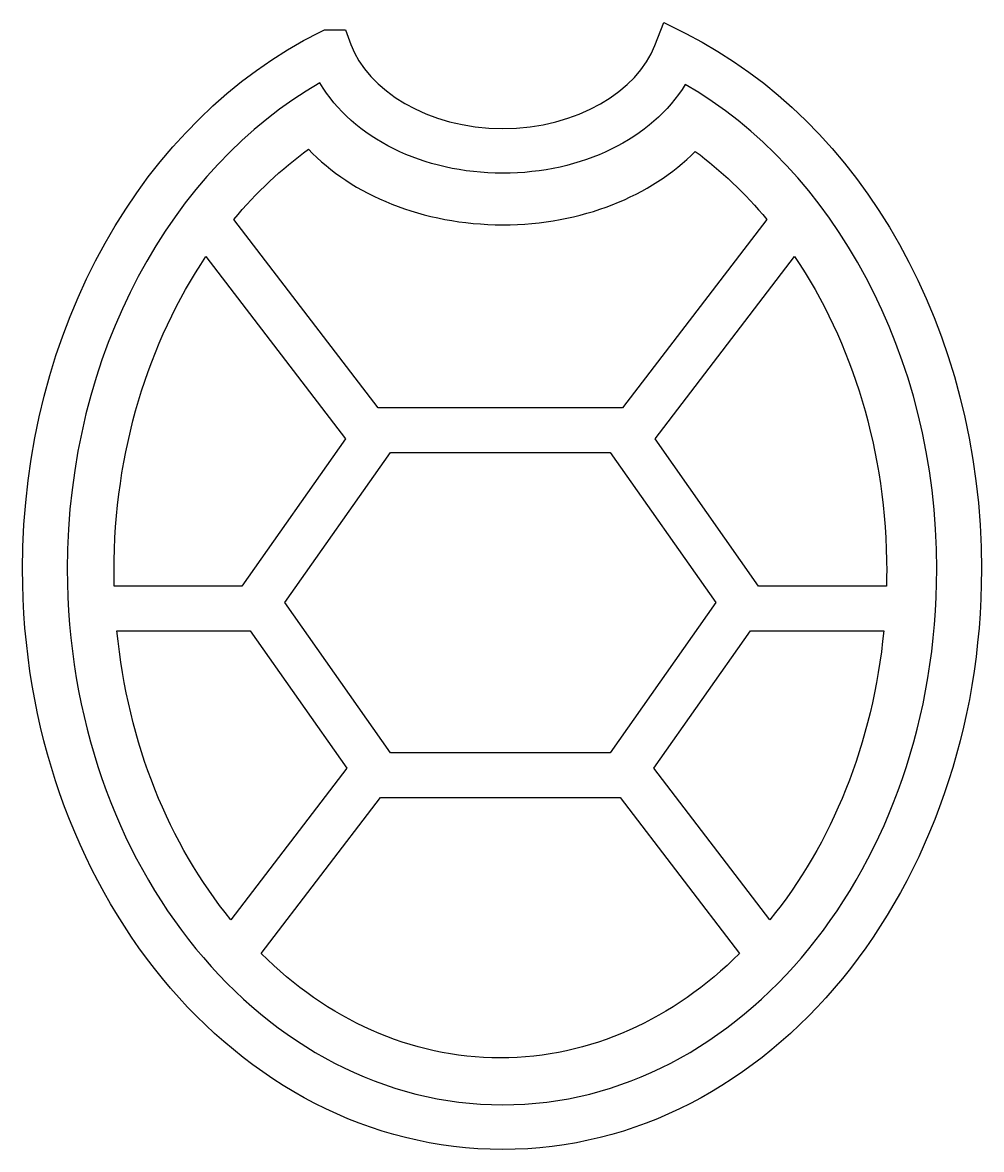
# Model space of a CAD drawing. Header units: centimetres. Extents: x -8.2 to 8.7, y -10 to 9.9.
import ezdxf

# ---------------------------------------------------------------- set-up
doc = ezdxf.new("R2010")
doc.units = ezdxf.units.CM
doc.header["$MEASUREMENT"] = 0
doc.layers.add('Layer 1', color=7, linetype='Continuous')

msp = doc.modelspace()

# ---------------------------------------------------------------- linework, layer by layer
at = {"layer": 'Layer 1'}
for points, knots in [([(3.08353, 9.93056), (3.08353, 9.93056), (2.92667, 9.52469), (2.92667, 9.52469), (2.92667, 9.52469), (2.62289, 8.7332), (1.56523, 8.06062), (0.24378, 8.06062), (0.24378, 8.06062), (-1.08611, 8.06062), (-2.14234, 8.74471), (-2.43911, 9.54578), (-2.43911, 9.54578), (-2.43911, 9.54578), (-2.53399, 9.80275), (-2.53399, 9.80275), (-2.53399, 9.80275), (-2.53399, 9.80275), (-2.90031, 9.80275), (-2.90031, 9.80275), (-2.90031, 9.80275), (-2.90031, 9.80275), (-2.98338, 9.76185), (-2.98338, 9.76185), (-2.98338, 9.76185), (-6.09513, 8.21854), (-8.22933, 4.5339), (-8.22933, 0.28198), (-8.22933, 0.28198), (-8.22933, -5.3224), (-4.472, -9.95556), (0.24378, -9.95556), (0.24378, -9.95556), (4.95963, -9.95556), (8.68931, -5.32113), (8.68931, 0.28198), (8.68931, 0.28198), (8.68931, 4.51957), (6.56607, 8.18325), (3.47229, 9.73553), (3.47229, 9.73553), (3.47229, 9.73553), (3.08359, 9.93056), (3.08359, 9.93056), (3.08359, 9.93056), (3.08359, 9.93056), (3.08353, 9.93056), (3.08353, 9.93056)], [0, 0, 0, 0, 0.07692308, 0.07692308, 0.07692308, 0.07692308, 0.15384615, 0.15384615, 0.15384615, 0.15384615, 0.23076923, 0.23076923, 0.23076923, 0.23076923, 0.30769231, 0.30769231, 0.30769231, 0.30769231, 0.38461538, 0.38461538, 0.38461538, 0.38461538, 0.46153846, 0.46153846, 0.46153846, 0.46153846, 0.53846154, 0.53846154, 0.53846154, 0.53846154, 0.61538462, 0.61538462, 0.61538462, 0.61538462, 0.69230769, 0.69230769, 0.69230769, 0.69230769, 0.76923077, 0.76923077, 0.76923077, 0.76923077, 0.84615385, 0.84615385, 0.84615385, 0.84615385, 1, 1, 1, 1]), ([(-2.98212, 8.86455), (-2.40282, 7.8892), (-1.16413, 7.27136), (0.24373, 7.27136), (0.24373, 7.27136), (1.64118, 7.27136), (2.87628, 7.87563), (3.46304, 8.83946), (3.46304, 8.83946), (6.05751, 7.34688), (7.90122, 4.08747), (7.90122, 0.28198), (7.90122, 0.28198), (7.90122, -4.97308), (4.43889, -9.16757), (0.24377, -9.16757), (0.24377, -9.16757), (-3.95131, -9.16757), (-7.43995, -4.97186), (-7.43995, 0.28202), (-7.43995, 0.28202), (-7.43995, 4.09991), (-5.58848, 7.37779), (-2.98204, 8.86447), (-2.98204, 8.86447), (-2.98204, 8.86447), (-2.98212, 8.86455), (-2.98212, 8.86455)], [0, 0, 0, 0, 0.125, 0.125, 0.125, 0.125, 0.25, 0.25, 0.25, 0.25, 0.375, 0.375, 0.375, 0.375, 0.5, 0.5, 0.5, 0.5, 0.625, 0.625, 0.625, 0.625, 0.75, 0.75, 0.75, 0.75, 1, 1, 1, 1]), ([(-3.18368, 7.69439), (-3.66271, 7.34853), (-4.10577, 6.9325), (-4.50269, 6.45566), (-4.50269, 6.45566), (-4.50269, 6.45566), (-1.95684, 3.13097), (-1.95684, 3.13097), (-1.95684, 3.13097), (-1.95684, 3.13097), (2.3574, 3.13097), (2.3574, 3.13097), (2.3574, 3.13097), (2.3574, 3.13097), (4.90329, 6.45697), (4.90329, 6.45697), (4.90329, 6.45697), (4.52112, 6.91588), (4.09704, 7.31956), (3.63825, 7.65749), (3.63825, 7.65749), (2.87189, 6.87224), (1.63603, 6.36209), (0.24373, 6.36209), (0.24373, 6.36209), (-1.16974, 6.36209), (-2.42019, 6.88864), (-3.18368, 7.69434), (-3.18368, 7.69434), (-3.18368, 7.69434), (-3.18368, 7.69439), (-3.18368, 7.69439)], [0, 0, 0, 0, 0.11111111, 0.11111111, 0.11111111, 0.11111111, 0.22222222, 0.22222222, 0.22222222, 0.22222222, 0.33333333, 0.33333333, 0.33333333, 0.33333333, 0.44444444, 0.44444444, 0.44444444, 0.44444444, 0.55555556, 0.55555556, 0.55555556, 0.55555556, 0.66666667, 0.66666667, 0.66666667, 0.66666667, 0.77777778, 0.77777778, 0.77777778, 0.77777778, 1, 1, 1, 1]), ([(-4.99294, 5.80075), (-6.00442, 4.30315), (-6.61514, 2.36385), (-6.61514, 0.24377), (-6.61514, 0.24377), (-6.61514, 0.15783), (-6.61316, 0.07223), (-6.61113, -0.01316), (-6.61113, -0.01316), (-6.61113, -0.01316), (-4.35785, -0.01316), (-4.35785, -0.01316), (-4.35785, -0.01316), (-4.35785, -0.01316), (-2.53008, 2.58279), (-2.53008, 2.58279), (-2.53008, 2.58279), (-2.53008, 2.58279), (-4.99294, 5.80075), (-4.99294, 5.80075)], [0, 0, 0, 0, 0.16666667, 0.16666667, 0.16666667, 0.16666667, 0.33333333, 0.33333333, 0.33333333, 0.33333333, 0.5, 0.5, 0.5, 0.5, 0.66666667, 0.66666667, 0.66666667, 0.66666667, 1, 1, 1, 1]), ([(5.39354, 5.80075), (5.39354, 5.80075), (2.93067, 2.58279), (2.93067, 2.58279), (2.93067, 2.58279), (2.93067, 2.58279), (4.7584, -0.0132), (4.7584, -0.0132), (4.7584, -0.0132), (4.7584, -0.0132), (7.01312, -0.0132), (7.01312, -0.0132), (7.01312, -0.0132), (7.01506, 0.07219), (7.017, 0.15779), (7.017, 0.24377), (7.017, 0.24377), (7.017, 2.36398), (6.40514, 4.30315), (5.39353, 5.80075), (5.39353, 5.80075), (5.39353, 5.80075), (5.39354, 5.80075), (5.39354, 5.80075)], [0, 0, 0, 0, 0.14285714, 0.14285714, 0.14285714, 0.14285714, 0.28571429, 0.28571429, 0.28571429, 0.28571429, 0.42857143, 0.42857143, 0.42857143, 0.42857143, 0.57142857, 0.57142857, 0.57142857, 0.57142857, 0.71428571, 0.71428571, 0.71428571, 0.71428571, 1, 1, 1, 1]), ([(-1.73546, 2.34298), (-1.73546, 2.34298), (-3.60013, -0.30572), (-3.60013, -0.30572), (-3.60013, -0.30572), (-3.60013, -0.30572), (-1.73546, -2.95572), (-1.73546, -2.95572), (-1.73546, -2.95572), (-1.73546, -2.95572), (2.13606, -2.95572), (2.13606, -2.95572), (2.13606, -2.95572), (2.13606, -2.95572), (4.00073, -0.30572), (4.00073, -0.30572), (4.00073, -0.30572), (4.00073, -0.30572), (2.13606, 2.34298), (2.13606, 2.34298), (2.13606, 2.34298), (2.13606, 2.34298), (-1.73546, 2.34298), (-1.73546, 2.34298)], [0, 0, 0, 0, 0.14285714, 0.14285714, 0.14285714, 0.14285714, 0.28571429, 0.28571429, 0.28571429, 0.28571429, 0.42857143, 0.42857143, 0.42857143, 0.42857143, 0.57142857, 0.57142857, 0.57142857, 0.57142857, 0.71428571, 0.71428571, 0.71428571, 0.71428571, 1, 1, 1, 1]), ([(-6.5637, -0.80119), (-6.37184, -2.79219), (-5.63904, -4.57198), (-4.55545, -5.90225), (-4.55545, -5.90225), (-4.55545, -5.90225), (-2.50904, -3.22711), (-2.50904, -3.22711), (-2.50904, -3.22711), (-2.50904, -3.22711), (-4.21553, -0.80119), (-4.21553, -0.80119), (-4.21553, -0.80119), (-4.21553, -0.80119), (-6.5637, -0.80119), (-6.5637, -0.80119)], [0, 0, 0, 0, 0.2, 0.2, 0.2, 0.2, 0.4, 0.4, 0.4, 0.4, 0.6, 0.6, 0.6, 0.6, 1, 1, 1, 1]), ([(4.61609, -0.80119), (4.61609, -0.80119), (2.90959, -3.22711), (2.90959, -3.22711), (2.90959, -3.22711), (2.90959, -3.22711), (4.95739, -5.90225), (4.95739, -5.90225), (4.95739, -5.90225), (6.04094, -4.57198), (6.77378, -2.79219), (6.96564, -0.80119), (6.96564, -0.80119), (6.96564, -0.80119), (4.61604, -0.80119), (4.61604, -0.80119), (4.61604, -0.80119), (4.61604, -0.80119), (4.61609, -0.80119), (4.61609, -0.80119)], [0, 0, 0, 0, 0.16666667, 0.16666667, 0.16666667, 0.16666667, 0.33333333, 0.33333333, 0.33333333, 0.33333333, 0.5, 0.5, 0.5, 0.5, 0.66666667, 0.66666667, 0.66666667, 0.66666667, 1, 1, 1, 1]), ([(-1.9108, -3.74367), (-1.9108, -3.74367), (-4.0192, -6.49783), (-4.0192, -6.49783), (-4.0192, -6.49783), (-2.85857, -7.65167), (-1.39323, -8.34002), (0.20025, -8.34002), (0.20025, -8.34002), (1.79378, -8.34002), (3.26038, -7.65171), (4.42101, -6.49787), (4.42101, -6.49787), (4.42101, -6.49787), (2.31261, -3.74375), (2.31261, -3.74375), (2.31261, -3.74375), (2.31261, -3.74375), (-1.91072, -3.74376), (-1.91072, -3.74376), (-1.91072, -3.74376), (-1.91072, -3.74376), (-1.9108, -3.74367), (-1.9108, -3.74367)], [0, 0, 0, 0, 0.14285714, 0.14285714, 0.14285714, 0.14285714, 0.28571429, 0.28571429, 0.28571429, 0.28571429, 0.42857143, 0.42857143, 0.42857143, 0.42857143, 0.57142857, 0.57142857, 0.57142857, 0.57142857, 0.71428571, 0.71428571, 0.71428571, 0.71428571, 1, 1, 1, 1])]:
    msp.add_open_spline(points, degree=3, knots=knots, dxfattribs=at)

doc.saveas('drawing.dxf')
